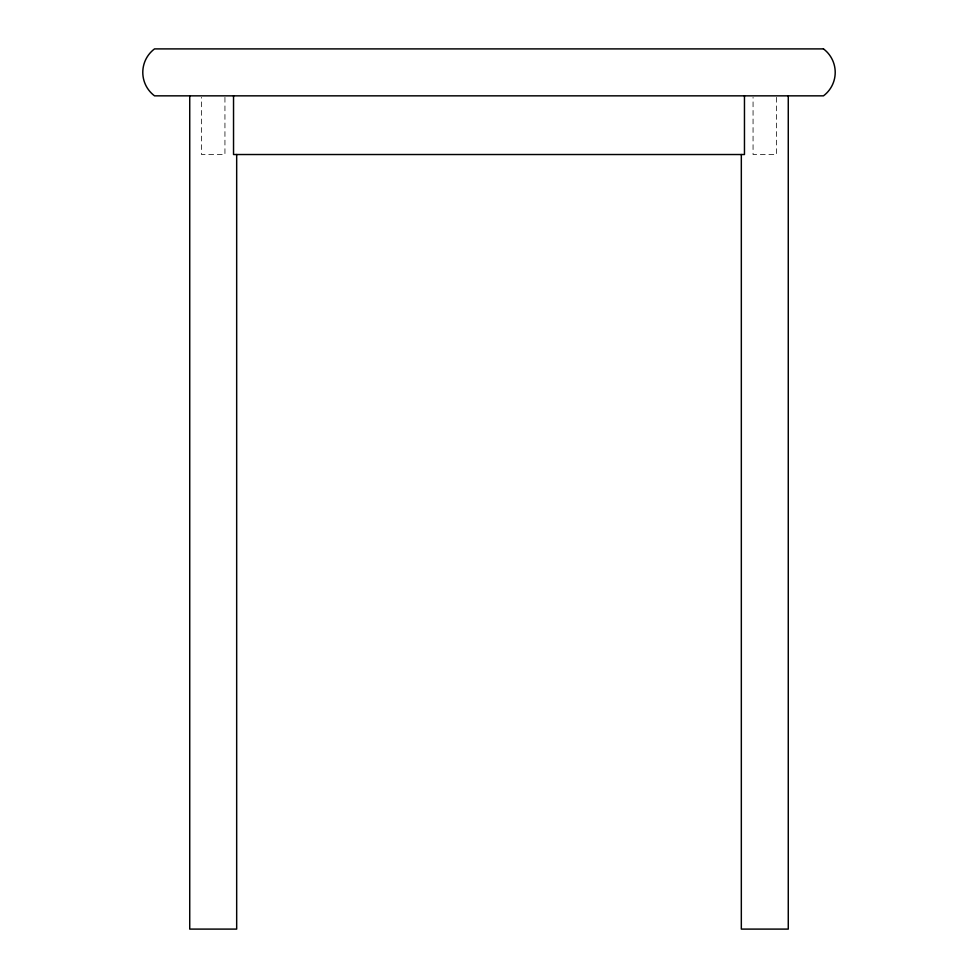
<?xml version="1.0" encoding="UTF-8"?>
<svg xmlns="http://www.w3.org/2000/svg" width="978" height="978" viewBox="0 0 978 978"><rect width="100%" height="100%" fill="white"/><g stroke="black" fill="none" stroke-linecap="round" stroke-linejoin="round"><path stroke-width="0.73" stroke-dasharray="4.89 3.67" d="M776.532 97.348L776.532 154.524L753.06 154.524L753.06 97.348M224.94 97.348L224.94 154.524L201.468 154.524L201.468 97.348"/><path stroke-width="1.47" d="M788.268 95.844L788.268 929.1L741.324 929.1L741.324 154.524M744.466 95.844L744.466 154.524L233.534 154.524L233.534 95.844M236.676 154.524L236.676 929.1L189.732 929.1L189.732 95.844M823.476 48.9L154.524 48.9A29.34 29.34 0 0 0 154.524 95.844L823.476 95.844A29.34 29.34 0 0 0 823.476 48.9"/></g></svg>
